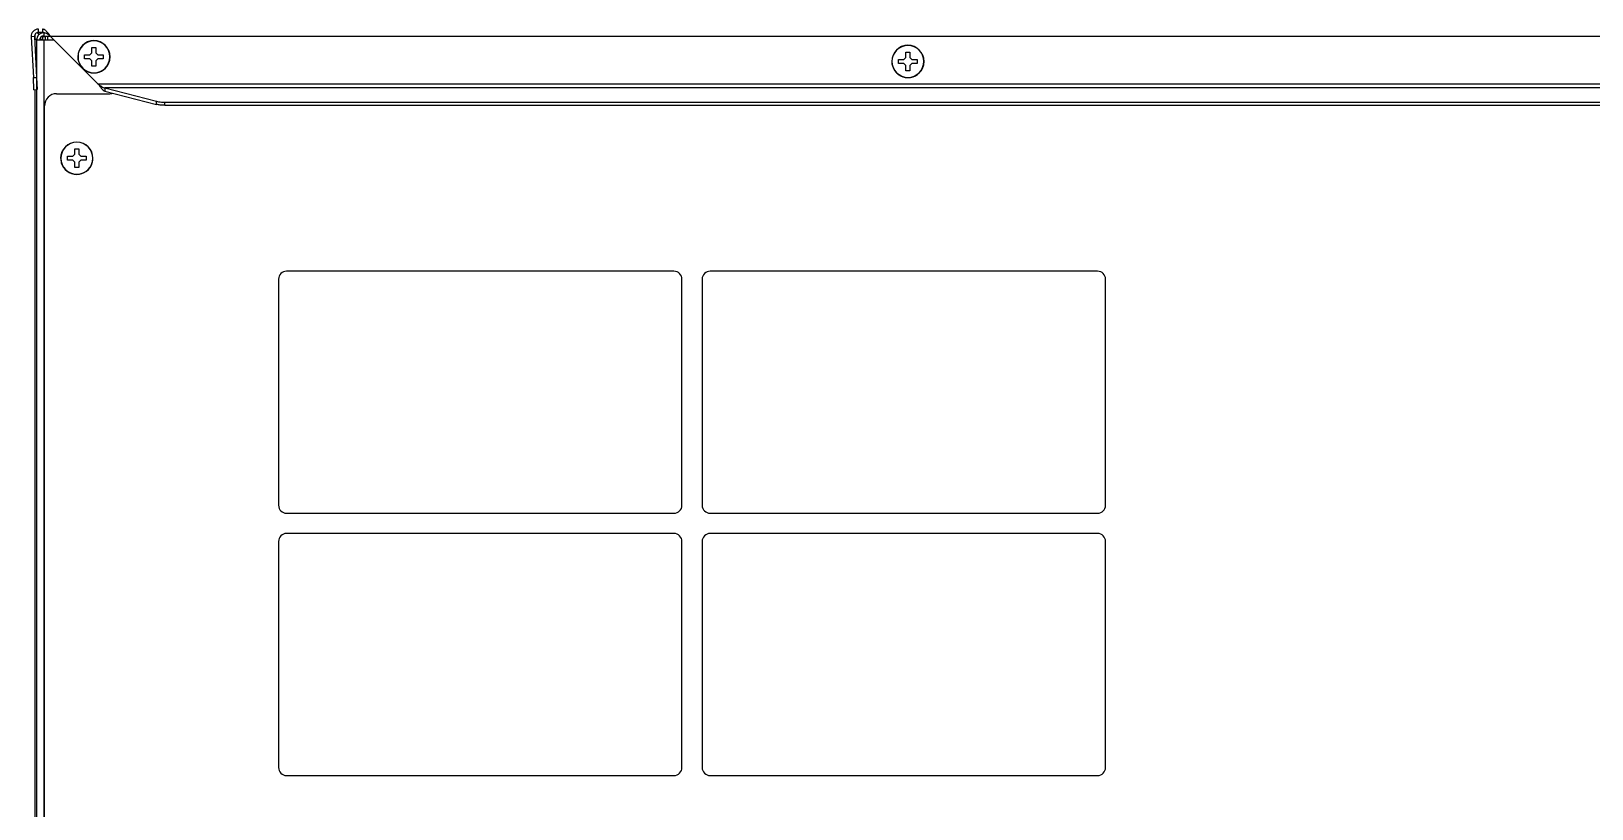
# Model space of a CAD drawing. Header units: millimetres. Extents: x -1584 to 3730, y -1918 to 2655.
# Drawn here: x 2830.8 to 3217.6, y 791.8 to 984.5 of the extents above; entities that cross this region are included whole.
import ezdxf

# ---------------------------------------------------------------- set-up
doc = ezdxf.new("R2010")
doc.units = ezdxf.units.MM
doc.header["$LTSCALE"] = 65.395
doc.layers.get('0').update_dxf_attribs({"linetype": 'CONTINUOUS'})
doc.layers.add('ASSI', color=7, linetype='CONTINUOUS')
doc.layers.add('GEOM', color=7, linetype='CONTINUOUS')

msp = doc.modelspace()

# ---------------------------------------------------------------- linework, layer by layer
at = {"linetype": 'Continuous'}
for p, q in [((2831.67, 982.55), (2832.08, 982.55)), ((2831.67, 982.55), (2831.67, 981.32)), ((2832.89, 982.55), (2833.47, 982.55)), ((2833.47, 982.55), (2833.47, 982.35)), ((2833.87, 984.15), (2833.87, 983.35)), ((2833.87, 984.15), (2834.14, 984.15)), ((2833.87, 983.35), (2835.44, 983.35)), ((2832.07, 982.35), (2832.07, 973.68)), ((2832.87, 982.35), (2832.07, 982.35)), ((2833.87, 982.35), (2832.87, 982.35)), ((2836.47, 982.35), (2833.87, 982.35)), ((2833.87, 982.35), (2833.87, -137.15)), ((2844.02, 978.2), (2844.02, 978.7)), ((2844.02, 978.7), (2844.3, 978.7)), ((2844.3, 978.7), (2844.8, 978.7)), ((2844.8, 978.7), (2845.32, 978.7)), ((2845.32, 978.7), (2845.82, 979.2)), ((2845.82, 980.5), (2846.82, 980.5)), ((2845.82, 980.22), (2845.82, 980.5)), ((2845.82, 979.72), (2845.82, 980.22)), ((2845.82, 979.2), (2845.82, 979.72)), ((2846.82, 980.5), (2846.82, 980.22)), ((2846.82, 980.22), (2846.82, 979.72)), ((2846.82, 979.72), (2846.82, 979.2)), ((2846.82, 979.2), (2847.32, 978.7)), ((2847.32, 978.7), (2847.84, 978.7)), ((2847.84, 978.7), (2848.34, 978.7)), ((2848.34, 978.7), (2848.62, 978.7)), ((2848.62, 978.7), (2848.62, 978.2)), ((3047.57, 979.35), (3048.57, 979.35)), ((3047.57, 978.57), (3047.57, 979.35)), ((3048.57, 979.35), (3048.57, 978.57)), ((2844.02, 977.7), (2844.02, 978.2)), ((2844.3, 977.7), (2844.02, 977.7)), ((2844.8, 977.7), (2844.3, 977.7)), ((2845.32, 977.7), (2844.8, 977.7)), ((2845.82, 977.2), (2845.32, 977.7)), ((2845.82, 976.68), (2845.82, 977.2)), ((2845.82, 976.18), (2845.82, 976.68)), ((2845.82, 975.9), (2845.82, 976.18)), ((2846.82, 975.9), (2845.82, 975.9)), ((2847.32, 977.7), (2846.82, 977.2)), ((2846.82, 977.2), (2846.82, 976.68)), ((2846.82, 976.68), (2846.82, 976.18)), ((2846.82, 976.18), (2846.82, 975.9)), ((2847.84, 977.7), (2847.32, 977.7)), ((2848.34, 977.7), (2847.84, 977.7)), ((2848.62, 977.7), (2848.34, 977.7)), ((2848.62, 978.2), (2848.62, 977.7)), ((3045.77, 977.05), (3045.77, 977.55)), ((3045.77, 977.55), (3046.55, 977.55)), ((3045.77, 976.55), (3045.77, 977.05)), ((3046.55, 976.55), (3045.77, 976.55)), ((3046.55, 977.55), (3047.07, 977.55)), ((3047.07, 976.55), (3046.55, 976.55)), ((3047.07, 977.55), (3047.57, 978.05)), ((3047.57, 976.05), (3047.07, 976.55)), ((3047.57, 978.05), (3047.57, 978.57)), ((3047.57, 975.53), (3047.57, 976.05)), ((3047.57, 974.75), (3047.57, 975.53)), ((3048.57, 974.75), (3047.57, 974.75)), ((3048.57, 978.57), (3048.57, 978.05)), ((3048.57, 978.05), (3049.07, 977.55)), ((3049.07, 976.55), (3048.57, 976.05)), ((3048.57, 976.05), (3048.57, 975.53)), ((3048.57, 975.53), (3048.57, 974.75)), ((3049.07, 977.55), (3049.59, 977.55)), ((3049.59, 976.55), (3049.07, 976.55)), ((3049.59, 977.55), (3050.37, 977.55)), ((3050.37, 976.55), (3049.59, 976.55)), ((3050.37, 977.55), (3050.37, 977.05)), ((3050.37, 977.05), (3050.37, 976.55)), ((2832.07, 973.09), (2832.07, -135.35)), ((2831.67, 970.06), (2831.67, -44.45)), ((2839.77, 953.05), (2839.77, 953.55)), ((2839.77, 953.55), (2840.55, 953.55)), ((2839.77, 952.55), (2839.77, 953.05)), ((2840.55, 952.55), (2839.77, 952.55)), ((2840.55, 953.55), (2841.07, 953.55)), ((2841.07, 952.55), (2840.55, 952.55)), ((2841.07, 953.55), (2841.57, 954.05)), ((2841.57, 952.05), (2841.07, 952.55)), ((2841.57, 955.35), (2842.57, 955.35)), ((2841.57, 954.57), (2841.57, 955.35)), ((2841.57, 954.05), (2841.57, 954.57)), ((2841.57, 951.53), (2841.57, 952.05)), ((2841.57, 950.75), (2841.57, 951.53)), ((2842.57, 955.35), (2842.57, 954.57)), ((2842.57, 954.57), (2842.57, 954.05)), ((2842.57, 954.05), (2843.07, 953.55)), ((2843.07, 952.55), (2842.57, 952.05)), ((2842.57, 952.05), (2842.57, 951.53)), ((2842.57, 951.53), (2842.57, 950.75)), ((2843.07, 953.55), (2843.59, 953.55)), ((2843.59, 952.55), (2843.07, 952.55)), ((2843.59, 953.55), (2844.37, 953.55)), ((2844.37, 952.55), (2843.59, 952.55)), ((2844.37, 953.55), (2844.37, 953.05)), ((2844.37, 953.05), (2844.37, 952.55)), ((2842.57, 950.75), (2841.57, 950.75))]:
    msp.add_line(p, q, dxfattribs=at)
for radius in [1.8, 1]:
    msp.add_arc((2833.87, 982.35), radius, 90, 180, dxfattribs=at)
at = {"layer": 'ASSI', "linetype": 'Continuous'}
for centre, radius, start, end in [((2846.32, 978.2), 4, 0, 180), ((2846.32, 978.2), 4, 0, 180), ((2846.32, 978.2), 3.95, 0, 180), ((3048.07, 977.05), 4, 0, 180), ((3048.07, 977.05), 4, 0, 180), ((3048.07, 977.05), 3.95, 0, 180), ((2846.32, 978.2), 4, 180, 196.2728), ((2846.32, 978.2), 4, 180, 196.2728), ((2846.32, 978.2), 4, 180, 196.3063), ((2846.32, 978.2), 3.95, 180, 360), ((2846.32, 978.2), 4, 196.2728, 343.7272), ((2846.32, 978.2), 4, 196.2728, 343.7272), ((2846.32, 978.2), 4, 196.3063, 343.6937), ((2846.32, 978.2), 4, 343.7272, 360), ((2846.32, 978.2), 4, 343.7272, 360), ((2846.32, 978.2), 4, 343.6937, 360), ((3048.07, 977.05), 4, 180, 196.2728), ((3048.07, 977.05), 4, 180, 196.2728), ((3048.07, 977.05), 4, 180, 196.3063), ((3048.07, 977.05), 3.95, 180, 360), ((3048.07, 977.05), 4, 196.2728, 343.7272), ((3048.07, 977.05), 4, 196.2728, 343.7272), ((3048.07, 977.05), 4, 196.3063, 343.6937), ((3048.07, 977.05), 4, 343.7272, 360), ((3048.07, 977.05), 4, 343.7272, 360), ((3048.07, 977.05), 4, 343.6937, 360), ((2842.07, 953.05), 4, 0, 180), ((2842.07, 953.05), 4, 0, 180), ((2842.07, 953.05), 4, 0, 180), ((2842.07, 953.05), 3.95, 0, 180), ((2842.07, 953.05), 4, 180, 196.2728), ((2842.07, 953.05), 4, 180, 196.3063), ((2842.07, 953.05), 3.95, 180, 360), ((2842.07, 953.05), 4, 196.2728, 343.7272), ((2842.07, 953.05), 4, 196.3063, 343.6937), ((2842.07, 953.05), 4, 343.7272, 360), ((2842.07, 953.05), 4, 343.7272, 360), ((2842.07, 953.05), 4, 343.6937, 360)]:
    msp.add_arc(centre, radius, start, end, dxfattribs=at)
at = {"layer": 'GEOM', "linetype": 'Continuous'}
for p, q in [((2831.57, 983.2), (2830.77, 983.16)), ((2830.77, 983.16), (2831.3, 973.05)), ((2831.57, 983.2), (2832.1, 973.09)), ((2831.68, 983.2), (2831.67, 982.55)), ((2831.69, 983.72), (2831.68, 983.2)), ((2832.57, 984.25), (2832.57, 985.05)), ((2833.57, 984.25), (2832.57, 984.25)), ((2833.45, 984.22), (2833.44, 984.25)), ((2833.57, 982.55), (2833.47, 982.55)), ((2833.47, 982.55), (2833.57, 982.55)), ((2833.57, 985.05), (2833.57, 984.25)), ((2833.57, 984.25), (2833.57, 984.12)), ((2833.57, 983.3), (2833.57, 983.25)), ((2833.57, 983.25), (2833.57, 982.35)), ((2833.57, 983.25), (2834.27, 983.25)), ((2834.27, 983.35), (2834.27, 982.35)), ((2834.77, 983.35), (2834.77, 982.35)), ((2847.39, 971.43), (2835.57, 983.25)), ((3688.57, 983.25), (2835.57, 983.25)), ((2831.3, 973.05), (2832.1, 973.09)), ((2831.46, 970.05), (2831.3, 973.05)), ((2832.1, 973.09), (2832.26, 970.09)), ((3676.75, 971.43), (2847.39, 971.43)), ((2831.46, 970.05), (2832.07, 970.08)), ((2831.46, 970.05), (2832.07, 970.08)), ((2837.07, 969.05), (2850.04, 969.05)), ((2849.06, 970.47), (2849.06, 969.69)), ((2849.06, 970.47), (2861.8, 967.17)), ((3675.09, 970.47), (2849.06, 970.47)), ((2849.06, 969.69), (2861.8, 966.4)), ((2861.8, 966.4), (2861.8, 967.17)), ((2834.07, 289.85), (2834.07, 966.05)), ((2863.92, 966.17), (2863.92, 966.94)), ((2863.92, 966.94), (3660.22, 966.94)), ((2863.92, 966.17), (3660.22, 966.17)), ((2990.07, 925.05), (2894.07, 925.05)), ((3095.07, 925.05), (2999.07, 925.05)), ((2892.07, 923.05), (2892.07, 867.05)), ((2992.07, 867.05), (2992.07, 923.05)), ((2997.07, 923.05), (2997.07, 867.05)), ((3097.07, 867.05), (3097.07, 923.05)), ((2894.07, 865.05), (2990.07, 865.05)), ((2999.07, 865.05), (3095.07, 865.05)), ((2990.07, 860.05), (2894.07, 860.05)), ((3095.07, 860.05), (2999.07, 860.05)), ((2892.07, 858.05), (2892.07, 802.05)), ((2992.07, 802.05), (2992.07, 858.05)), ((2997.07, 858.05), (2997.07, 802.05)), ((3097.07, 802.05), (3097.07, 858.05)), ((2894.07, 800.05), (2990.07, 800.05)), ((2999.07, 800.05), (3095.07, 800.05))]:
    msp.add_line(p, q, dxfattribs=at)
for centre, radius, start, end in [((2832.57, 983.25), 1.8, 90, 183), ((2832.57, 983.25), 1, 90, 183), ((2857.32, 990.41), 24.66, 194.5421, 194.8159), ((2837.07, 966.05), 3, 90, 180), ((2850.04, 972.05), 3, 270, 287.9396), ((2894.07, 923.05), 2, 90, 180), ((2990.07, 923.05), 2, 0, 90), ((2999.07, 923.05), 2, 90, 180), ((3095.07, 923.05), 2, 0, 90), ((2894.07, 867.05), 2, 180, 270), ((2990.07, 867.05), 2, 270, 360), ((2999.07, 867.05), 2, 180, 270), ((3095.07, 867.05), 2, 270, 360), ((2894.07, 858.05), 2, 90, 180), ((2990.07, 858.05), 2, 0, 90), ((2999.07, 858.05), 2, 90, 180), ((3095.07, 858.05), 2, 0, 90), ((2894.07, 802.05), 2, 180, 270), ((2990.07, 802.05), 2, 270, 360), ((2999.07, 802.05), 2, 180, 270), ((3095.07, 802.05), 2, 270, 360)]:
    msp.add_arc(centre, radius, start, end, dxfattribs=at)
for points, knots in [([(2832.79, 983.8), (2832.73, 983.83), (2832.51, 983.94), (2832.29, 984.06), (2832.13, 984.15)], [0, 0, 0, 0, 0.275839, 1, 1, 1, 1]), ([(2834.82, 984.25), (2834.72, 984.37), (2834.53, 984.58), (2834.22, 984.84), (2833.9, 985.01), (2833.68, 985.05), (2833.57, 985.05)], [0, 0, 0, 0, 0.299316, 0.562871, 0.792344, 1, 1, 1, 1]), ([(2835.57, 983.25), (2835.41, 983.38), (2835.09, 983.63), (2834.59, 983.96), (2834.09, 984.19), (2833.74, 984.25), (2833.57, 984.25)], [0, 0, 0, 0, 0.276594, 0.538425, 0.777824, 1, 1, 1, 1]), ([(2835.57, 983.25), (2835.51, 983.34), (2835.27, 983.68), (2835.02, 984.02), (2834.82, 984.25)], [0, 0, 0, 0, 0.259105, 1, 1, 1, 1]), ([(2847.39, 971.43), (2847.53, 971.24), (2847.79, 970.86), (2848.2, 970.35), (2848.6, 969.94), (2848.91, 969.75), (2849.06, 969.69)], [0, 0, 0, 0, 0.292551, 0.565053, 0.802291, 1, 1, 1, 1]), ([(2847.39, 971.43), (2847.53, 971.32), (2847.8, 971.11), (2848.33, 970.74), (2848.76, 970.53), (2849.06, 970.47)], [0, 0, 0, 0, 0.271397, 0.53242, 1, 1, 1, 1]), ([(2861.8, 967.17), (2862.12, 967.09), (2862.82, 966.98), (2863.54, 966.94), (2863.92, 966.94)], [0, 0, 0, 0, 0.462136, 1, 1, 1, 1]), ([(2863.92, 966.17), (2863.54, 966.17), (2862.82, 966.2), (2862.12, 966.31), (2861.8, 966.4)], [0, 0, 0, 0, 0.537864, 1, 1, 1, 1])]:
    msp.add_open_spline(points, degree=3, knots=knots, dxfattribs=at)

doc.saveas('drawing.dxf')
